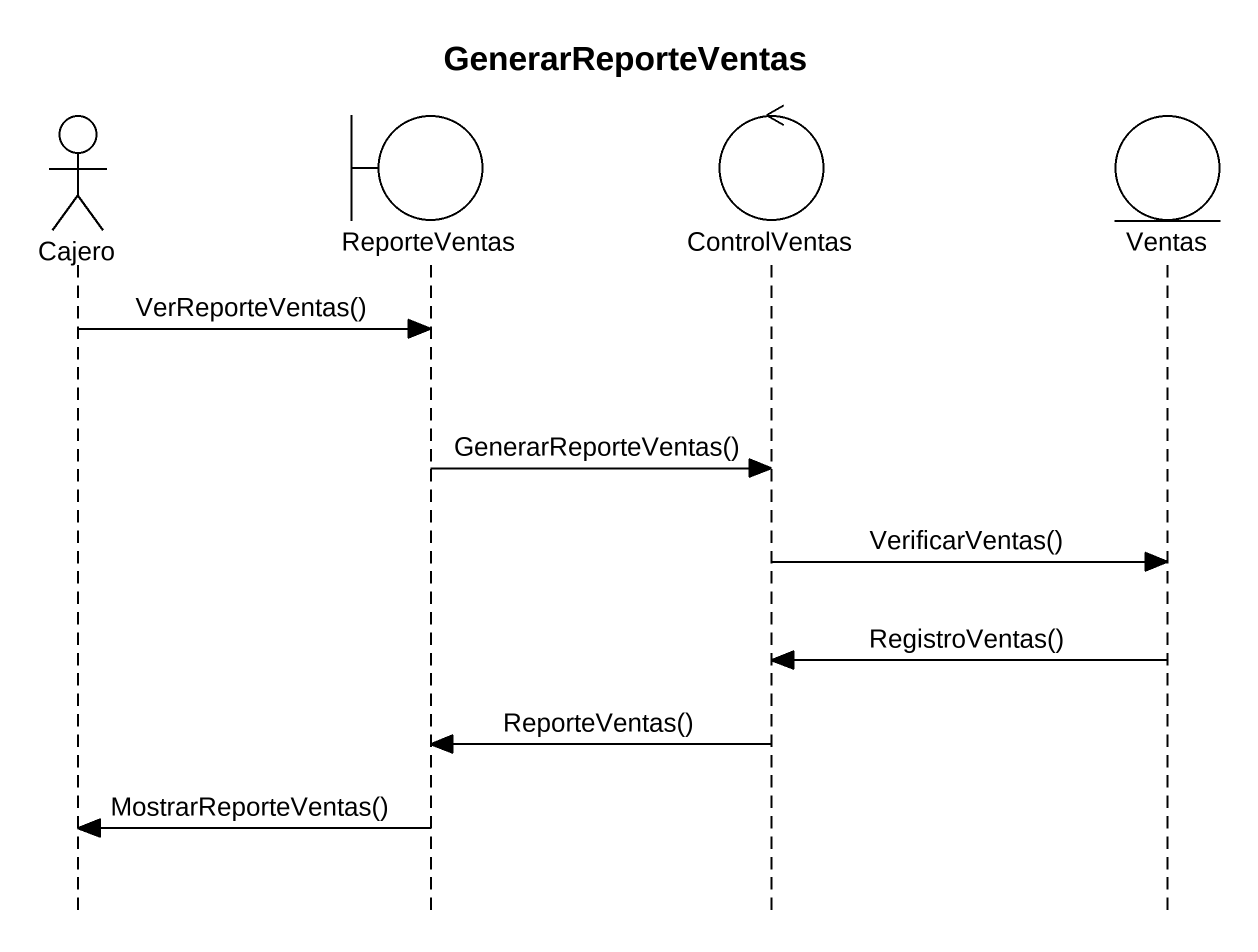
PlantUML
@startuml
title GenerarReporteVentas
hide footbox
actor Cajero
boundary ReporteVentas
control ControlVentas
entity Ventas

Cajero -> ReporteVentas : VerReporteVentas()
ReporteVentas -> ControlVentas : GenerarReporteVentas()
ControlVentas -> Ventas : VerificarVentas()
Ventas -> ControlVentas : RegistroVentas()
ControlVentas -> ReporteVentas : ReporteVentas()
ReporteVentas -> Cajero : MostrarReporteVentas()
@enduml
